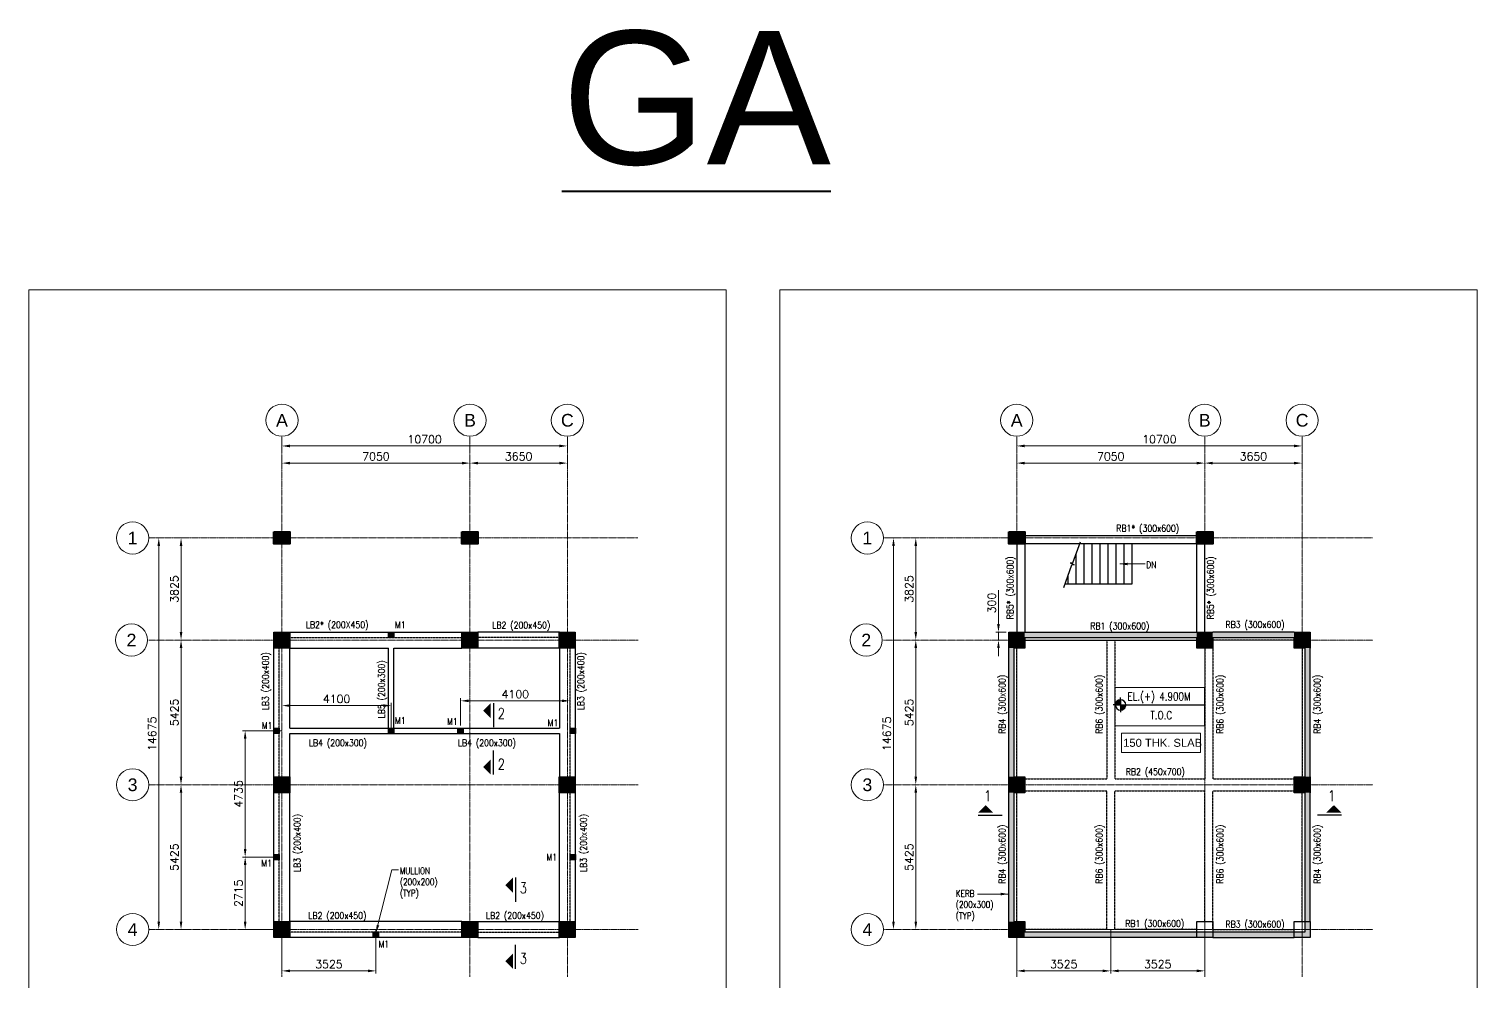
# Model space of a CAD drawing. Header units: millimetres. Extents: x 187381 to 885080, y 3378 to 168095.
# Drawn here: x 293428 to 347721, y 71823 to 107508 of the extents above; entities that cross this region are included whole.
import ezdxf
from ezdxf.enums import TextEntityAlignment as Align

# ---------------------------------------------------------------- set-up
doc = ezdxf.new("R2010")
doc.units = ezdxf.units.MM
doc.header["$LTSCALE"] = 15
doc.linetypes.add('CENTER2', pattern=[1.125, 0.75, -0.125, 0.125, -0.125])
doc.linetypes.add('HIDDEN', pattern=[0.375, 0.25, -0.125])
for name, color, linetype, lineweight in [('A-RM-TEXT', 4, 'Continuous', 0), ('S-ANNO-TEXT-T300', 3, 'Continuous', 30), ('S-ANNO-TEXT-T400', 4, 'Continuous', 40), ('S-COLS-CON4', 4, 'Continuous', 40), ('S-GRID-LINE', 1, 'CENTER2', 18), ('S-PLAN-CON2', 1, 'Continuous', 20), ('S_DIM', 1, 'Continuous', 20), ('S_GRID CIRCLE', 1, 'Continuous', 20), ('S_GRID TEXT', 3, 'Continuous', 30), ('S_SOLID HATCH', 253, 'Continuous', 15)]:
    doc.layers.add(name, color=color, linetype=linetype, lineweight=lineweight)
for name, color, linetype in [('S-ANNO-SYMB', 3, 'Continuous'), ('S-ANNO-TEXT-T250', 3, 'Continuous'), ('S-BEAM', 4, 'Continuous'), ('S-CON2', 1, 'Continuous'), ('S-CON4', 4, 'Continuous'), ('S-HID3', 3, 'HIDDEN'), ('STSY', 2, 'Continuous')]:
    doc.layers.add(name, color=color, linetype=linetype)
doc.styles.add('ARIAL', font='arial.ttf')
doc.styles.add('Romans', font='romans.shx')
doc.styles.add('SC100-ST-300', font='sanss___.ttf', dxfattribs={"height": 275})
doc.styles.add('ST1', font='romans.shx', dxfattribs={"width": 0.8})
doc.dimstyles.new('MRF_100', dxfattribs={"dimscale": 100, "dimtxt": 3, "dimasz": 3, "dimexe": 1, "dimexo": 1, "dimgap": 1, "dimtad": 1, "dimdec": 0, "dimzin": 1, "dimdsep": 46, "dimtxsty": 'Romans', "dimcen": -3, "dimdle": 1, "dimclrd": 256, "dimclre": 256, "dimclrt": 3, "dimadec": 0, "dimazin": 0, "dimtfac": 1, "dimtdec": 0, "dimtofl": 0, "dimtmove": 0, "dimatfit": 3, "dimfxl": 1, "dimtvp": 2, "dimtolj": 1, "dimtzin": 0, "dimlwd": -1, "dimlwe": -1, "dimarcsym": 0})
doc.dimstyles.new('MRF_50', dxfattribs={"dimscale": 50, "dimtxt": 3, "dimasz": 3, "dimexe": 1, "dimexo": 1, "dimgap": 1, "dimtad": 1, "dimdec": 0, "dimzin": 1, "dimdsep": 46, "dimtxsty": 'Romans', "dimcen": -3, "dimdle": 1, "dimclrd": 256, "dimclre": 256, "dimclrt": 3, "dimadec": 0, "dimazin": 0, "dimtfac": 1, "dimtdec": 0, "dimtmove": 0, "dimatfit": 3, "dimfxl": 1, "dimtvp": 2, "dimtolj": 1, "dimtzin": 0, "dimlwd": -1, "dimlwe": -1, "dimarcsym": 0})

# ---------------------------------------------------------------- blocks, each defined once
blk = doc.blocks.new('S$SOPT')
at = {"layer": 'STSY'}
for p, q in [((-0.1, 4.9), (-0.1, 6.9)), ((-0.1, -5.1), (-0.1, 4.9)), ((4.9, -0.1), (-0.1, 4.9)), ((-0.1, -0.1), (-0.1, 4.9)), ((4.5, -0.1), (-0.1, 4.5)), ((4.1, -0.1), (-0.1, 4.1)), ((3.6, -0.1), (-0.1, 3.6)), ((3.2, -0.1), (-0.1, 3.2)), ((2.8, -0.1), (-0.1, 2.8)), ((2.4, -0.1), (-0.1, 2.4)), ((1.9, -0.1), (-0.1, 1.9)), ((1.5, -0.1), (-0.1, 1.5)), ((1.1, -0.1), (-0.1, 1.1)), ((0.7, -0.1), (-0.1, 0.7)), ((0.2, -0.1), (-0.1, 0.2)), ((4.9, 0.4), (0.4, 4.9)), ((4.8, 0.9), (0.9, 4.8)), ((4.6, 1.4), (1.4, 4.6)), ((4.3, 2.2), (2.2, 4.3)), ((-5.1, -0.1), (-7.1, -0.1)), ((-5.1, -0.1), (-0.1, -5.1)), ((-5.1, -0.1), (4.9, -0.1)), ((-5.1, -0.5), (-0.5, -5.1)), ((-5, -1.1), (-1.1, -5)), ((-4.8, -1.6), (-1.6, -4.8)), ((-4.7, -0.1), (-0.1, -4.7)), ((-4.5, -2.4), (-2.4, -4.5)), ((-4.2, -0.1), (-0.1, -4.2)), ((-3.8, -0.1), (-0.1, -3.8)), ((-3.4, -0.1), (-0.1, -3.4)), ((-3, -0.1), (-0.1, -3)), ((-2.5, -0.1), (-0.1, -2.5)), ((-2.1, -0.1), (-0.1, -2.1)), ((-1.7, -0.1), (-0.1, -1.7)), ((-1.3, -0.1), (-0.1, -1.3)), ((-0.9, -0.1), (-0.1, -0.9)), ((-0.4, -0.1), (-0.1, -0.4)), ((-0.1, -0.1), (4.9, -0.1)), ((-0.1, -5.1), (-0.1, -7.1)), ((4.9, -0.1), (6.9, -0.1))]:
    blk.add_line(p, q, dxfattribs=at)
for centre, start, end in [((0, -0.2), 91.0477, 178.9523), ((-0.2, -0.2), 1.0477, 88.9523), ((0, 0), 181.0477, 268.9523), ((-0.2, 0), 271.0477, 358.9523)]:
    blk.add_arc(centre, 5.09, start, end, dxfattribs=at)
blk = doc.blocks.new('*D268')
at = {"layer": 'S_DIM', "transparency": 16777216}
for p, q in [((330462, 73429), (330462, 72104)), ((333987, 73754), (333987, 72104)), ((330762, 72204), (333687, 72204))]:
    blk.add_line(p, q, dxfattribs=at)
for points in [[(330762, 72254), (330762, 72154), (330462, 72204)], [(333687, 72254), (333687, 72154), (333987, 72204)]]:
    blk.add_solid(points, dxfattribs=at)
at = {"layer": 'S_DIM', "color": 3, "transparency": 16777216, "insert": (332224, 72454), "char_height": 300, "attachment_point": 5, "style": 'Romans'}
blk.add_mtext('\\A1;3525', dxfattribs=at)
blk = doc.blocks.new('*D269')
at = {"layer": 'S_DIM', "transparency": 16777216}
for p, q in [((333987, 73754), (333987, 72104)), ((337512, 73429), (337512, 72104)), ((337212, 72204), (334287, 72204))]:
    blk.add_line(p, q, dxfattribs=at)
for points in [[(334287, 72254), (334287, 72154), (333987, 72204)], [(337212, 72254), (337212, 72154), (337512, 72204)]]:
    blk.add_solid(points, dxfattribs=at)
at = {"layer": 'S_DIM', "color": 3, "transparency": 16777216, "insert": (335749, 72454), "char_height": 300, "attachment_point": 5, "style": 'Romans'}
blk.add_mtext('\\A1;3525', dxfattribs=at)
blk = doc.blocks.new('S_GRID BUBBLE')
at = {"layer": 'S_GRID CIRCLE'}
blk.add_circle((0, 0), 0.237, dxfattribs=at)
at = {"layer": 'S_GRID TEXT', "style": 'ARIAL', "flags": 8}
blk.add_attdef('00', text='', height=0.188, dxfattribs=at).set_placement((0, 0), align=Align.MIDDLE_CENTER)
blk = doc.blocks.new('*D273')
at = {"layer": 'S_DIM', "transparency": 16777216}
for p, q in [((326790, 88429), (326578, 88429)), ((326678, 88129), (326678, 84904)), ((326790, 84604), (326578, 84604))]:
    blk.add_line(p, q, dxfattribs=at)
for points in [[(326628, 88129), (326728, 88129), (326678, 88429)], [(326628, 84904), (326728, 84904), (326678, 84604)]]:
    blk.add_solid(points, dxfattribs=at)
at = {"layer": 'S_DIM', "color": 3, "transparency": 16777216, "insert": (326428, 86517), "char_height": 300, "width": 302.8, "attachment_point": 5, "rotation": 90, "style": 'Romans'}
blk.add_mtext('\\A1;3825', dxfattribs=at)
blk = doc.blocks.new('*D274')
at = {"layer": 'S_DIM', "transparency": 16777216}
for p, q in [((326790, 84604), (326578, 84604)), ((326678, 84304), (326678, 79479)), ((326790, 79179), (326578, 79179))]:
    blk.add_line(p, q, dxfattribs=at)
for points in [[(326628, 84304), (326728, 84304), (326678, 84604)], [(326628, 79479), (326728, 79479), (326678, 79179)]]:
    blk.add_solid(points, dxfattribs=at)
at = {"layer": 'S_DIM', "color": 3, "transparency": 16777216, "insert": (326428, 81892), "char_height": 300, "width": 302.8, "attachment_point": 5, "rotation": 90, "style": 'Romans'}
blk.add_mtext('\\A1;5425', dxfattribs=at)
blk = doc.blocks.new('*D275')
at = {"layer": 'S_DIM', "transparency": 16777216}
for p, q in [((326790, 79179), (326578, 79179)), ((326678, 78879), (326678, 74054)), ((326790, 73754), (326578, 73754))]:
    blk.add_line(p, q, dxfattribs=at)
for points in [[(326628, 78879), (326728, 78879), (326678, 79179)], [(326628, 74054), (326728, 74054), (326678, 73754)]]:
    blk.add_solid(points, dxfattribs=at)
at = {"layer": 'S_DIM', "color": 3, "transparency": 16777216, "insert": (326428, 76467), "char_height": 300, "width": 302.8, "attachment_point": 5, "rotation": 90, "style": 'Romans'}
blk.add_mtext('\\A1;5425', dxfattribs=at)
blk = doc.blocks.new('*D276')
at = {"layer": 'S_DIM', "transparency": 16777216}
for p, q in [((330462, 91991), (330462, 91779)), ((330762, 91879), (340862, 91879)), ((341162, 91991), (341162, 91779))]:
    blk.add_line(p, q, dxfattribs=at)
for points in [[(330762, 91929), (330762, 91829), (330462, 91879)], [(340862, 91929), (340862, 91829), (341162, 91879)]]:
    blk.add_solid(points, dxfattribs=at)
at = {"layer": 'S_DIM', "color": 3, "transparency": 16777216, "insert": (335812, 92129), "char_height": 300, "width": 378.5, "attachment_point": 5, "style": 'Romans'}
blk.add_mtext('\\A1;10700', dxfattribs=at)
blk = doc.blocks.new('*D277')
at = {"layer": 'S_DIM', "transparency": 16777216}
for p, q in [((330462, 91348), (330462, 91136)), ((330762, 91236), (337212, 91236)), ((337512, 91348), (337512, 91136))]:
    blk.add_line(p, q, dxfattribs=at)
for points in [[(330762, 91286), (330762, 91186), (330462, 91236)], [(337212, 91286), (337212, 91186), (337512, 91236)]]:
    blk.add_solid(points, dxfattribs=at)
at = {"layer": 'S_DIM', "color": 3, "transparency": 16777216, "insert": (333987, 91486), "char_height": 300, "width": 302.8, "attachment_point": 5, "style": 'Romans'}
blk.add_mtext('\\A1;7050', dxfattribs=at)
blk = doc.blocks.new('*D278')
at = {"layer": 'S_DIM', "transparency": 16777216}
for p, q in [((337512, 91348), (337512, 91136)), ((337812, 91236), (340862, 91236)), ((341162, 91348), (341162, 91136))]:
    blk.add_line(p, q, dxfattribs=at)
for points in [[(337812, 91286), (337812, 91186), (337512, 91236)], [(340862, 91286), (340862, 91186), (341162, 91236)]]:
    blk.add_solid(points, dxfattribs=at)
at = {"layer": 'S_DIM', "color": 3, "transparency": 16777216, "insert": (339337, 91486), "char_height": 300, "width": 302.8, "attachment_point": 5, "style": 'Romans'}
blk.add_mtext('\\A1;3650', dxfattribs=at)
blk = doc.blocks.new('*D279')
at = {"layer": 'S_DIM', "transparency": 16777216}
for p, q in [((325955, 88429), (325742, 88429)), ((325842, 88129), (325842, 74054)), ((325955, 73754), (325742, 73754))]:
    blk.add_line(p, q, dxfattribs=at)
for points in [[(325792, 88129), (325892, 88129), (325842, 88429)], [(325792, 74054), (325892, 74054), (325842, 73754)]]:
    blk.add_solid(points, dxfattribs=at)
at = {"layer": 'S_DIM', "color": 3, "transparency": 16777216, "insert": (325592, 81092), "char_height": 300, "width": 302.8, "attachment_point": 5, "rotation": 90, "style": 'Romans'}
blk.add_mtext('\\A1;14675', dxfattribs=at)
blk = doc.blocks.new('A$C776C0CFA')
at = {"layer": 'S_SOLID HATCH'}
h = blk.add_hatch(color=256, dxfattribs=at)
h.dxf.hatch_style = 1
h.paths.add_polyline_path([(0, 450), (600, 450), (600, 0), (0, 0)])
blk.add_lwpolyline([(0, 450), (600, 450), (600, 0), (0, 0)], close=True)
blk = doc.blocks.new('*D261')
at = {"layer": 'S_DIM', "transparency": 16777216}
for p, q in [((-3672, 0), (-3884, 0)), ((-3784, -300), (-3784, -3525)), ((-3672, -3825), (-3884, -3825))]:
    blk.add_line(p, q, dxfattribs=at)
for points in [[(-3834, -300), (-3734, -300), (-3784, 0)], [(-3834, -3525), (-3734, -3525), (-3784, -3825)]]:
    blk.add_solid(points, dxfattribs=at)
at = {"layer": 'S_DIM', "color": 3, "transparency": 16777216, "insert": (-4034, -1913), "char_height": 300, "width": 302.8, "attachment_point": 5, "rotation": 90, "style": 'Romans'}
blk.add_mtext('\\A1;3825', dxfattribs=at)
blk = doc.blocks.new('*D262')
at = {"layer": 'S_DIM', "transparency": 16777216}
for p, q in [((-3672, -3825), (-3884, -3825)), ((-3784, -4125), (-3784, -8950)), ((-3672, -9250), (-3884, -9250))]:
    blk.add_line(p, q, dxfattribs=at)
for points in [[(-3834, -4125), (-3734, -4125), (-3784, -3825)], [(-3834, -8950), (-3734, -8950), (-3784, -9250)]]:
    blk.add_solid(points, dxfattribs=at)
at = {"layer": 'S_DIM', "color": 3, "transparency": 16777216, "insert": (-4034, -6538), "char_height": 300, "width": 302.8, "attachment_point": 5, "rotation": 90, "style": 'Romans'}
blk.add_mtext('\\A1;5425', dxfattribs=at)
blk = doc.blocks.new('*D263')
at = {"layer": 'S_DIM', "transparency": 16777216}
for p, q in [((-3672, -9250), (-3884, -9250)), ((-3784, -9550), (-3784, -14375)), ((-3672, -14675), (-3884, -14675))]:
    blk.add_line(p, q, dxfattribs=at)
for points in [[(-3834, -9550), (-3734, -9550), (-3784, -9250)], [(-3834, -14375), (-3734, -14375), (-3784, -14675)]]:
    blk.add_solid(points, dxfattribs=at)
at = {"layer": 'S_DIM', "color": 3, "transparency": 16777216, "insert": (-4034, -11963), "char_height": 300, "width": 302.8, "attachment_point": 5, "rotation": 90, "style": 'Romans'}
blk.add_mtext('\\A1;5425', dxfattribs=at)
blk = doc.blocks.new('*D264')
at = {"layer": 'S_DIM', "transparency": 16777216}
for p, q in [((0, 3561), (0, 3349)), ((300, 3449), (10400, 3449)), ((10700, 3561), (10700, 3349))]:
    blk.add_line(p, q, dxfattribs=at)
for points in [[(300, 3499), (300, 3399), (0, 3449)], [(10400, 3499), (10400, 3399), (10700, 3449)]]:
    blk.add_solid(points, dxfattribs=at)
at = {"layer": 'S_DIM', "color": 3, "transparency": 16777216, "insert": (5350, 3699), "char_height": 300, "width": 378.5, "attachment_point": 5, "style": 'Romans'}
blk.add_mtext('\\A1;10700', dxfattribs=at)
blk = doc.blocks.new('*D265')
at = {"layer": 'S_DIM', "transparency": 16777216}
for p, q in [((0, 2918), (0, 2706)), ((300, 2806), (6750, 2806)), ((7050, 2918), (7050, 2706))]:
    blk.add_line(p, q, dxfattribs=at)
for points in [[(300, 2856), (300, 2756), (0, 2806)], [(6750, 2856), (6750, 2756), (7050, 2806)]]:
    blk.add_solid(points, dxfattribs=at)
at = {"layer": 'S_DIM', "color": 3, "transparency": 16777216, "insert": (3525, 3056), "char_height": 300, "width": 302.8, "attachment_point": 5, "style": 'Romans'}
blk.add_mtext('\\A1;7050', dxfattribs=at)
blk = doc.blocks.new('*D266')
at = {"layer": 'S_DIM', "transparency": 16777216}
for p, q in [((7050, 2918), (7050, 2706)), ((7350, 2806), (10400, 2806)), ((10700, 2918), (10700, 2706))]:
    blk.add_line(p, q, dxfattribs=at)
for points in [[(7350, 2856), (7350, 2756), (7050, 2806)], [(10400, 2856), (10400, 2756), (10700, 2806)]]:
    blk.add_solid(points, dxfattribs=at)
at = {"layer": 'S_DIM', "color": 3, "transparency": 16777216, "insert": (8875, 3056), "char_height": 300, "width": 302.8, "attachment_point": 5, "style": 'Romans'}
blk.add_mtext('\\A1;3650', dxfattribs=at)
blk = doc.blocks.new('*D267')
at = {"layer": 'S_DIM', "transparency": 16777216}
for p, q in [((-4507, 0), (-4719, 0)), ((-4619, -300), (-4619, -14375)), ((-4507, -14675), (-4719, -14675))]:
    blk.add_line(p, q, dxfattribs=at)
for points in [[(-4669, -300), (-4569, -300), (-4619, 0)], [(-4669, -14375), (-4569, -14375), (-4619, -14675)]]:
    blk.add_solid(points, dxfattribs=at)
at = {"layer": 'S_DIM', "color": 3, "transparency": 16777216, "insert": (-4869, -7338), "char_height": 300, "width": 302.8, "attachment_point": 5, "rotation": 90, "style": 'Romans'}
blk.add_mtext('\\A1;14675', dxfattribs=at)
blk = doc.blocks.new('C1')
at = {"layer": 'S_SOLID HATCH'}
h = blk.add_hatch(color=256, dxfattribs=at)
h.dxf.hatch_style = 1
h.paths.add_polyline_path([(442209, 195463), (442809, 195463), (442809, 194863), (442209, 194863)])
at = {"layer": 'S-CON4'}
blk.add_lwpolyline([(442209, 195463), (442809, 195463), (442809, 194863), (442209, 194863)], close=True, dxfattribs=at)
blk = doc.blocks.new('M1')
at = {"layer": 'S_SOLID HATCH'}
h = blk.add_hatch(color=256, dxfattribs=at)
h.dxf.hatch_style = 1
h.paths.add_polyline_path([(-100, 100), (100, 100), (100, -100), (-100, -100)])
at = {"layer": 'S-CON2'}
blk.add_lwpolyline([(-100, 100), (100, 100), (100, -100), (-100, -100)], close=True, dxfattribs=at)
blk = doc.blocks.new('*D284')
at = {"layer": 'S_DIM', "transparency": 16777216}
for p, q in [((302913, 73429), (302913, 72104)), ((306438, 73754), (306438, 72104)), ((303213, 72204), (306138, 72204))]:
    blk.add_line(p, q, dxfattribs=at)
for points in [[(303213, 72254), (303213, 72154), (302913, 72204)], [(306138, 72254), (306138, 72154), (306438, 72204)]]:
    blk.add_solid(points, dxfattribs=at)
at = {"layer": 'S_DIM', "color": 3, "transparency": 16777216, "insert": (304676, 72454), "char_height": 300, "attachment_point": 5, "style": 'Romans'}
blk.add_mtext('\\A1;3525', dxfattribs=at)
blk = doc.blocks.new('*D285')
at = {"layer": 'S_DIM', "transparency": 16777216}
for p, q in [((302813, 76469), (301434, 76469)), ((301534, 74054), (301534, 76169)), ((302713, 73754), (301434, 73754))]:
    blk.add_line(p, q, dxfattribs=at)
for points in [[(301484, 76169), (301584, 76169), (301534, 76469)], [(301484, 74054), (301584, 74054), (301534, 73754)]]:
    blk.add_solid(points, dxfattribs=at)
at = {"layer": 'S_DIM', "color": 3, "transparency": 16777216, "insert": (301284, 75112), "char_height": 300, "attachment_point": 5, "rotation": 90, "style": 'Romans'}
blk.add_mtext('\\A1;2715', dxfattribs=at)
blk = doc.blocks.new('*D286')
at = {"layer": 'S_DIM', "transparency": 16777216}
for p, q in [((302913, 81204), (301434, 81204)), ((301534, 80904), (301534, 76769)), ((302813, 76469), (301434, 76469))]:
    blk.add_line(p, q, dxfattribs=at)
for points in [[(301484, 80904), (301584, 80904), (301534, 81204)], [(301484, 76769), (301584, 76769), (301534, 76469)]]:
    blk.add_solid(points, dxfattribs=at)
at = {"layer": 'S_DIM', "color": 3, "transparency": 16777216, "insert": (301284, 78837), "char_height": 300, "attachment_point": 5, "rotation": 90, "style": 'Romans'}
blk.add_mtext('\\A1;4735', dxfattribs=at)
blk = doc.blocks.new('*D287')
at = {"layer": 'S_DIM', "transparency": 16777216}
for p, q in [((302913, 82577), (302913, 82047)), ((306713, 82147), (303213, 82147)), ((307013, 81204), (307013, 82247))]:
    blk.add_line(p, q, dxfattribs=at)
for points in [[(303213, 82197), (303213, 82097), (302913, 82147)], [(306713, 82197), (306713, 82097), (307013, 82147)]]:
    blk.add_solid(points, dxfattribs=at)
at = {"layer": 'S_DIM', "color": 3, "transparency": 16777216, "insert": (304963, 82397), "char_height": 300, "attachment_point": 5, "style": 'Romans'}
blk.add_mtext('\\A1;4100', dxfattribs=at)
blk = doc.blocks.new('*D288')
at = {"layer": 'S_DIM', "transparency": 16777216}
for p, q in [((309613, 81404), (309613, 82426)), ((309913, 82326), (313413, 82326)), ((313713, 81404), (313713, 82426))]:
    blk.add_line(p, q, dxfattribs=at)
for points in [[(309913, 82376), (309913, 82276), (309613, 82326)], [(313413, 82376), (313413, 82276), (313713, 82326)]]:
    blk.add_solid(points, dxfattribs=at)
at = {"layer": 'S_DIM', "color": 3, "transparency": 16777216, "insert": (311663, 82576), "char_height": 300, "attachment_point": 5, "style": 'Romans'}
blk.add_mtext('\\A1;4100', dxfattribs=at)
blk = doc.blocks.new('*D425')
at = {"layer": 'S-PLAN-CON2', "transparency": 16777216}
for p, q in [((329778, 85204), (329778, 86476)), ((330062, 84904), (329678, 84904)), ((329778, 84604), (329778, 84904)), ((330062, 84604), (329678, 84604)), ((329778, 84304), (329778, 84004))]:
    blk.add_line(p, q, dxfattribs=at)
for points in [[(329728, 85204), (329828, 85204), (329778, 84904)], [(329828, 84304), (329728, 84304), (329778, 84604)]]:
    blk.add_solid(points, dxfattribs=at)
at = {"layer": 'S-PLAN-CON2', "color": 3, "transparency": 16777216, "insert": (329528, 85990), "char_height": 300, "attachment_point": 5, "rotation": 90, "style": 'Romans'}
blk.add_mtext('\\A1;300', dxfattribs=at)
blk = doc.blocks.new('A$C1A382E08')
at = {"layer": 'S-GRID-LINE'}
for p, q in [((0, 3809.2), (0, -16447.5)), ((7050, 3809.2), (7050, -16447.5)), ((10700, 3809.2), (10700, -16447.5)), ((13341.7, 0), (-4996.3, 0)), ((-4996.3, -3825), (13352.7, -3825)), ((-4996.3, -9250), (13352.7, -9250)), ((-4996.3, -14675), (13352.7, -14675))]:
    blk.add_line(p, q, dxfattribs=at)
at = {"layer": 'S-COLS-CON4'}
for name, p in [('A$C776C0CFA', (-300, -225)), ('A$C776C0CFA', (6750, -225)), ('C1', (-442509.3, -198987.9)), ('C1', (-435459.3, -198987.9)), ('C1', (-431809.3, -198987.9)), ('C1', (-442509.3, -204412.9)), ('C1', (-431809.3, -204412.9)), ('C1', (-442509.3, -209837.9)), ('C1', (-435459.3, -209837.9)), ('C1', (-431809.3, -209837.9))]:
    blk.add_blockref(name, p, dxfattribs=at)
at = {"layer": 'S-CON4'}
ref = blk.add_blockref('S_GRID BUBBLE', (0, 4412.4), dxfattribs=dict(at, xscale=2540, yscale=2540, zscale=2540))
ref.add_attrib('00', 'A', dxfattribs={"layer": 'S_GRID TEXT', "height": 475, "style": 'ARIAL'}).set_placement((0, 4412.4), align=Align.MIDDLE_CENTER)
ref = blk.add_blockref('S_GRID BUBBLE', (7050, 4412.4), dxfattribs=dict(at, xscale=2540, yscale=2540, zscale=2540))
ref.add_attrib('00', 'B', dxfattribs={"layer": 'S_GRID TEXT', "height": 475, "style": 'ARIAL'}).set_placement((7050, 4412.4), align=Align.MIDDLE_CENTER)
ref = blk.add_blockref('S_GRID BUBBLE', (10700, 4412.4), dxfattribs=dict(at, xscale=2540, yscale=2540, zscale=2540))
ref.add_attrib('00', 'C', dxfattribs={"layer": 'S_GRID TEXT', "height": 475, "style": 'ARIAL'}).set_placement((10700, 4412.4), align=Align.MIDDLE_CENTER)
ref = blk.add_blockref('S_GRID BUBBLE', (-5599.5, 0), dxfattribs=dict(at, xscale=2540, yscale=2540, zscale=2540))
ref.add_attrib('00', '1', dxfattribs={"layer": 'S_GRID TEXT', "height": 475, "style": 'ARIAL'}).set_placement((-5599.5, 0), align=Align.MIDDLE_CENTER)
ref = blk.add_blockref('S_GRID BUBBLE', (-5642.3, -3825), dxfattribs=dict(at, xscale=2540, yscale=2540, zscale=2540))
ref.add_attrib('00', '2', dxfattribs={"layer": 'S_GRID TEXT', "height": 475, "style": 'ARIAL'}).set_placement((-5642.3, -3825), align=Align.MIDDLE_CENTER)
ref = blk.add_blockref('S_GRID BUBBLE', (-5599.5, -9250), dxfattribs=dict(at, xscale=2540, yscale=2540, zscale=2540))
ref.add_attrib('00', '3', dxfattribs={"layer": 'S_GRID TEXT', "height": 475, "style": 'ARIAL'}).set_placement((-5599.5, -9250), align=Align.MIDDLE_CENTER)
ref = blk.add_blockref('S_GRID BUBBLE', (-5599.5, -14675), dxfattribs=dict(at, xscale=2540, yscale=2540, zscale=2540))
ref.add_attrib('00', '4', dxfattribs={"layer": 'S_GRID TEXT', "height": 475, "style": 'ARIAL'}).set_placement((-5599.5, -14675), align=Align.MIDDLE_CENTER)
at = {"layer": 'S_DIM'}
for base, p1, p2, picture, middle in [((10700, 3449), (0, 3661.2), (10700, 3661.2), '*D264', (5350, 3699)), ((7050, 2806.3), (0, 3018.5), (7050, 3018.5), '*D265', (3525, 3056.3)), ((10700, 2806.3), (7050, 3018.5), (10700, 3018.5), '*D266', (8875, 3056.3))]:
    dim = blk.add_linear_dim(base=base, p1=p1, p2=p2, dimstyle='MRF_100', dxfattribs=at)
    dim.commit()
    dim.dimension.update_dxf_attribs({"geometry": picture, "text_midpoint": middle})
for base, p1, p2, picture, middle in [((-4619.4, -14675), (-4407.3, 0), (-4407.3, -14675), '*D267', (-4869.4, -7337.5)), ((-3784.1, -3825), (-3571.9, 0), (-3571.9, -3825), '*D261', (-4034.1, -1912.5)), ((-3784.1, -9250), (-3571.9, -3825), (-3571.9, -9250), '*D262', (-4034.1, -6537.5)), ((-3784.1, -14675), (-3571.9, -9250), (-3571.9, -14675), '*D263', (-4034.1, -11962.5))]:
    dim = blk.add_linear_dim(base=base, p1=p1, p2=p2, angle=90, dimstyle='MRF_100', dxfattribs=at)
    dim.commit()
    dim.dimension.update_dxf_attribs({"geometry": picture, "text_midpoint": middle})

msp = doc.modelspace()

# ---------------------------------------------------------------- hatches: boundary and pattern name
at = {"layer": 'S_SOLID HATCH'}
h = msp.add_hatch(color=256, dxfattribs=at)
h.dxf.hatch_style = 1
h.paths.add_polyline_path([(341461.9, 84904.5), (337811.9, 84904.5), (337811.9, 84704.5), (341261.9, 84704.5), (341261.9, 73654.5), (330361.9, 73654.5), (330361.9, 84904.5), (330161.9, 84904.5), (330161.9, 73454.5), (341461.9, 73454.5)])
h = msp.add_hatch(color=256, dxfattribs=at)
h.dxf.hatch_style = 1
h.paths.add_polyline_path([(330161.9, 84904.5), (330761.9, 84904.5), (330761.9, 84304.5), (330161.9, 84304.5)])
h = msp.add_hatch(color=256, dxfattribs=at)
h.dxf.hatch_style = 1
h.paths.add_polyline_path([(337211.9, 84904.5), (330761.9, 84904.5), (330761.9, 84704.5), (337211.9, 84704.5)])
h = msp.add_hatch(color=256, dxfattribs=at)
h.dxf.hatch_style = 1
h.paths.add_polyline_path([(337211.9, 84904.5), (337811.9, 84904.5), (337811.9, 84304.5), (337211.9, 84304.5)])
h = msp.add_hatch(color=256, dxfattribs=at)
h.dxf.hatch_style = 1
h.paths.add_polyline_path([(340861.9, 84904.5), (341461.9, 84904.5), (341461.9, 84304.5), (340861.9, 84304.5)])
h = msp.add_hatch(color=256, dxfattribs=at)
h.dxf.hatch_style = 1
h.paths.add_polyline_path([(330161.9, 79479.5), (330761.9, 79479.5), (330761.9, 78879.5), (330161.9, 78879.5)])
h = msp.add_hatch(color=256, dxfattribs=at)
h.dxf.hatch_style = 1
h.paths.add_polyline_path([(340861.9, 79479.5), (341461.9, 79479.5), (341461.9, 78879.5), (340861.9, 78879.5)])
h = msp.add_hatch(color=256, dxfattribs=at)
h.dxf.hatch_style = 1
h.paths.add_polyline_path([(330161.9, 74054.5), (330761.9, 74054.5), (330761.9, 73454.5), (330161.9, 73454.5)])

# ---------------------------------------------------------------- linework, layer by layer
at = {"color": 2}
for p, q in [((310843.1, 82239.4, -349284.2), (310843.1, 81339.4, -349284.2)), ((310843.1, 79565.1, -349284.2), (310843.1, 80465.1, -349284.2)), ((329011.4, 78034.5, 0), (329911.4, 78034.5, 0)), ((342637.3, 78034.5, 0), (341737.3, 78034.5, 0)), ((311670.2, 75697.8, -349284.2), (311670.2, 74797.8, -349284.2)), ((311670.2, 72281.5, -349284.2), (311670.2, 73181.5, -349284.2))]:
    msp.add_line(p, q, dxfattribs=at)
for points in [[(310743.1, 82239.4, -349284.2), (310460.2, 81956.5, -349284.2), (310743.1, 81673.7, -349284.2)], [(310743.1, 79565.1, -349284.2), (310460.2, 79847.9, -349284.2), (310743.1, 80130.8, -349284.2)], [(329011.4, 78134.5, 0), (329294.3, 78417.3, 0), (329577.1, 78134.5, 0)], [(342637.3, 78134.5, 0), (342354.5, 78417.3, 0), (342071.6, 78134.5, 0)], [(311570.2, 75697.8, -349284.2), (311287.3, 75414.9, -349284.2), (311570.2, 75132.1, -349284.2)], [(311570.2, 72281.5, -349284.2), (311287.3, 72564.3, -349284.2), (311570.2, 72847.2, -349284.2)]]:
    msp.add_solid(points, dxfattribs=at)
at = {"layer": 'S-ANNO-SYMB'}
msp.add_line((334591.8, 82170.8), (337499.2, 82170.8), dxfattribs=at)
at = {"layer": 'S-BEAM'}
for p, q in [((337211.9, 88504.5), (330761.9, 88504.5)), ((330461.9, 88204.5), (330461.9, 84904.5)), ((330761.9, 88204.5), (330761.9, 84904.5)), ((337211.9, 88204.5), (330761.9, 88204.5)), ((337211.9, 84904.5), (337211.9, 88204.5)), ((337511.9, 84904.5), (337511.9, 88204.5)), ((303213.5, 84904.5), (309663.5, 84904.5)), ((313313.5, 84904.5), (310263.5, 84904.5)), ((340861.9, 84904.5), (337811.9, 84904.5)), ((302613.5, 79479.5), (302613.5, 84304.5)), ((303213.5, 84304.5), (306913.5, 84304.5)), ((303213.5, 81304.5), (303213.5, 84304.5)), ((306913.5, 81104.5), (306913.5, 84304.5)), ((307113.5, 81104.5), (307113.5, 84304.5)), ((307113.5, 84304.5), (309663.5, 84304.5)), ((313313.5, 84304.5), (310263.5, 84304.5)), ((313313.5, 84304.5), (313313.5, 81304.5)), ((313913.5, 79479.5), (313913.5, 84304.5)), ((330161.9, 79479.5), (330161.9, 84304.5)), ((330761.9, 84604.5), (337211.9, 84604.5)), ((341461.9, 79479.5), (341461.9, 84304.5)), ((303213.5, 81304.5), (313313.5, 81304.5)), ((303213.5, 79479.5), (303213.5, 81104.5)), ((303213.5, 81104.5), (313313.5, 81104.5)), ((313313.5, 81104.5), (313313.5, 79479.5)), ((302613.5, 74054.5), (302613.5, 78879.5)), ((303213.5, 74054.5), (303213.5, 78879.5)), ((313313.5, 74054.5), (313313.5, 78879.5)), ((313913.5, 74054.5), (313913.5, 78879.5)), ((330161.9, 74054.5), (330161.9, 78879.5)), ((341461.9, 74054.5), (341461.9, 78879.5)), ((309663.5, 74054.5), (303213.5, 74054.5)), ((310263.5, 74054.5), (313313.5, 74054.5)), ((309663.5, 73454.5), (303213.5, 73454.5)), ((310263.5, 73454.5), (313313.5, 73454.5)), ((337211.9, 73454.5), (330761.9, 73454.5)), ((337811.9, 73454.5), (340861.9, 73454.5))]:
    msp.add_line(p, q, dxfattribs=at)
at = {"layer": 'S-CON2'}
for p, q in [((332563.1, 87496.5), (332851.8, 88284.9)), ((332983.6, 88204.5), (332983.6, 86704.5)), ((332983.6, 88204.5), (332983.6, 86704.5)), ((333283.6, 88204.5), (333283.6, 86704.5)), ((333283.6, 88204.5), (333283.6, 86704.5)), ((333583.6, 88204.5), (333583.6, 86704.5)), ((333583.6, 88204.5), (333583.6, 86704.5)), ((333883.6, 88204.5), (333883.6, 86704.5)), ((333883.6, 88204.5), (333883.6, 86704.5)), ((334183.6, 88204.5), (334183.6, 86704.5)), ((334183.6, 88204.5), (334183.6, 86704.5)), ((334483.6, 88204.5), (334483.6, 86704.5)), ((334483.6, 88204.5), (334483.6, 86704.5)), ((334783.6, 88204.5), (334783.6, 86704.5)), ((334783.6, 88204.5), (334783.6, 86704.5)), ((332223.6, 86569.2), (332535, 87419.7)), ((332471.6, 87493.5), (332563.1, 87496.5)), ((332471.6, 87493.5), (332616.3, 87421.8)), ((332616.3, 87421.8), (332535, 87419.7)), ((332683.6, 87825.5), (332683.6, 86704.5)), ((332683.6, 87825.5), (332683.6, 86704.5)), ((332383.6, 87006.2), (332383.6, 86704.5)), ((332383.6, 87006.2), (332383.6, 86704.5)), ((334783.6, 86704.5), (332273.1, 86704.5))]:
    msp.add_line(p, q, dxfattribs=at)
at = {"layer": 'S-CON4'}
for p, q in [((330761.9, 84904.5), (337211.9, 84904.5)), ((330761.9, 84704.5), (337211.9, 84704.5))]:
    msp.add_line(p, q, dxfattribs=at)
for points in [[(330161.9, 84304.5), (330161.9, 84304.5), (330161.9, 84904.5), (330761.9, 84904.5)], [(330761.9, 84704.5), (330761.9, 84304.5), (330361.9, 84304.5)], [(337211.9, 84904.5), (337811.9, 84904.5)], [(337811.9, 84704.5), (337811.9, 84304.5), (337211.9, 84304.5), (337211.9, 84704.5)], [(337811.9, 84704.5), (340861.9, 84704.5)], [(340861.9, 84904.5), (341461.9, 84904.5), (341461.9, 84304.5)], [(341261.9, 84304.5), (340861.9, 84304.5), (340861.9, 84704.5)], [(330361.9, 79479.5), (330361.9, 84304.5)], [(341261.9, 84304.5), (341261.9, 79479.5)], [(330161.9, 78879.5), (330161.9, 78879.5), (330161.9, 79479.5)], [(330361.9, 79479.5), (330761.9, 79479.5), (330761.9, 78879.5), (330361.9, 78879.5)], [(341261.9, 78879.5), (340861.9, 78879.5), (340861.9, 79479.5), (341261.9, 79479.5)], [(341461.9, 79479.5), (341461.9, 78879.5)], [(330361.9, 74054.5), (330361.9, 78879.5)], [(341261.9, 78879.5), (341261.9, 73654.5), (330761.9, 73654.5)], [(330761.9, 73454.5), (330761.9, 73454.5), (330161.9, 73454.5), (330161.9, 74054.5)], [(330361.9, 74054.5), (330761.9, 74054.5), (330761.9, 73654.5)]]:
    msp.add_lwpolyline(points, dxfattribs=at)
for points in [[(337211.9, 74054.5), (337811.9, 74054.5), (337811.9, 73454.5), (337211.9, 73454.5)], [(340861.9, 74054.5), (341461.9, 74054.5), (341461.9, 73454.5), (340861.9, 73454.5)]]:
    msp.add_lwpolyline(points, close=True, dxfattribs=at)
at = {"layer": 'S-GRID-LINE'}
for p, q in [((330461.9, 92238.6), (330461.9, 71982)), ((337511.9, 92238.6), (337511.9, 71982)), ((341161.9, 92238.6), (341161.9, 71982)), ((343803.6, 88429.5), (325465.6, 88429.5)), ((325465.6, 84604.5), (343814.5, 84604.5)), ((325465.6, 79179.5), (343814.5, 79179.5)), ((325465.6, 73754.5), (343814.5, 73754.5))]:
    msp.add_line(p, q, dxfattribs=at)
at = {"layer": 'S-HID3'}
for p, q in [((303213.5, 84704.5), (309663.5, 84704.5)), ((313313.5, 84704.5), (310263.5, 84704.5)), ((302813.5, 79479.5), (302813.5, 84304.5)), ((313713.5, 79479.5), (313713.5, 84304.5)), ((330461.9, 79479.5), (330461.9, 84304.5)), ((333836.9, 84604.5), (333836.9, 79404.5)), ((334136.9, 84604.5), (334136.9, 79404.5)), ((337511.9, 84304.5), (337511.9, 79404.5)), ((340861.9, 84604.5), (337811.9, 84604.5)), ((337811.9, 84304.5), (337811.9, 79404.5)), ((341161.9, 84304.5), (341161.9, 79479.5)), ((330761.9, 79404.5), (333836.9, 79404.5)), ((334136.9, 79404.5), (337511.9, 79404.5)), ((337811.9, 79404.5), (340861.9, 79404.5)), ((302813.5, 74054.5), (302813.5, 78879.5)), ((313713.5, 74054.5), (313713.5, 78879.5)), ((330461.9, 74054.5), (330461.9, 78879.5)), ((330761.9, 78954.5), (333836.9, 78954.5)), ((333836.9, 73754.5), (333836.9, 78954.5)), ((334136.9, 73754.5), (334136.9, 78954.5)), ((334136.9, 78954.5), (337511.9, 78954.5)), ((337511.9, 74054.5), (337511.9, 78954.5)), ((337811.9, 73754.5), (337811.9, 78954.5)), ((337811.9, 78954.5), (340861.9, 78954.5)), ((341161.9, 74054.5), (341161.9, 78879.5)), ((309663.5, 73654.5), (303213.5, 73654.5)), ((310263.5, 73654.5), (313313.5, 73654.5)), ((333836.9, 73754.5), (330761.9, 73754.5)), ((337211.9, 73754.5), (334136.9, 73754.5)), ((337811.9, 73754.5), (340861.9, 73754.5))]:
    msp.add_line(p, q, dxfattribs=at)
at = {"layer": 'S-PLAN-CON2'}
for points in [[(293427.7, 97728.1), (319564.1, 97728.1), (319564.1, 44431.2), (293427.7, 44431.2)], [(321585, 97728.1), (347721.4, 97728.1), (347721.4, 38029.4), (321585, 38029.4)], [(334136.9, 82825.6), (337503.1, 82825.6), (337503.1, 81383.3), (334136.9, 81383.3)], [(334390.6, 81116.9), (337352.6, 81116.9), (337352.6, 80390.5), (334390.6, 80390.5)]]:
    msp.add_lwpolyline(points, close=True, dxfattribs=at)
msp.add_lwpolyline([(337811.9, 84904.5), (341461.9, 84904.5), (341461.9, 73454.5), (330161.9, 73454.5), (330161.9, 84304.5), (330161.9, 84304.5)], dxfattribs=at)

# ---------------------------------------------------------------- block references
msp.add_blockref('A$C1A382E08', (302913.5, 88429.5))
at = {"layer": 'S-ANNO-SYMB', "xscale": 39.375, "yscale": 39.375, "zscale": 39.375, "rotation": 270}
msp.add_blockref('S$SOPT', (334359.2, 82167.1), dxfattribs=at)
at = {"layer": 'S-COLS-CON4'}
for p in [(330161.9, 88204.5), (337211.9, 88204.5)]:
    msp.add_blockref('A$C776C0CFA', p, dxfattribs=at)
at = {"layer": 'S-CON4'}
ref = msp.add_blockref('S_GRID BUBBLE', (330461.9, 92841.9), dxfattribs=dict(at, xscale=2540, yscale=2540, zscale=2540))
ref.add_attrib('00', 'A', dxfattribs={"layer": 'S_GRID TEXT', "height": 475, "style": 'ARIAL'}).set_placement((330461.9, 92841.9), align=Align.MIDDLE_CENTER)
ref = msp.add_blockref('S_GRID BUBBLE', (337511.9, 92841.9), dxfattribs=dict(at, xscale=2540, yscale=2540, zscale=2540))
ref.add_attrib('00', 'B', dxfattribs={"layer": 'S_GRID TEXT', "height": 475, "style": 'ARIAL'}).set_placement((337511.9, 92841.9), align=Align.MIDDLE_CENTER)
ref = msp.add_blockref('S_GRID BUBBLE', (341161.9, 92841.9), dxfattribs=dict(at, xscale=2540, yscale=2540, zscale=2540))
ref.add_attrib('00', 'C', dxfattribs={"layer": 'S_GRID TEXT', "height": 475, "style": 'ARIAL'}).set_placement((341161.9, 92841.9), align=Align.MIDDLE_CENTER)
ref = msp.add_blockref('S_GRID BUBBLE', (324862.3, 88429.5), dxfattribs=dict(at, xscale=2540, yscale=2540, zscale=2540))
ref.add_attrib('00', '1', dxfattribs={"layer": 'S_GRID TEXT', "height": 475, "style": 'ARIAL'}).set_placement((324862.3, 88429.5), align=Align.MIDDLE_CENTER)
for p in [(307013.5, 84804.5), (302713.5, 81204.5), (307013.5, 81204.5), (309613.5, 81204.5), (313813.5, 81204.5), (302713.5, 76469.5), (313813.5, 76469.5), (306438.5, 73554.5)]:
    msp.add_blockref('M1', p, dxfattribs=at)
ref = msp.add_blockref('S_GRID BUBBLE', (324819.6, 84604.5), dxfattribs=dict(at, xscale=2540, yscale=2540, zscale=2540))
ref.add_attrib('00', '2', dxfattribs={"layer": 'S_GRID TEXT', "height": 475, "style": 'ARIAL'}).set_placement((324819.6, 84604.5), align=Align.MIDDLE_CENTER)
ref = msp.add_blockref('S_GRID BUBBLE', (324862.3, 79179.5), dxfattribs=dict(at, xscale=2540, yscale=2540, zscale=2540))
ref.add_attrib('00', '3', dxfattribs={"layer": 'S_GRID TEXT', "height": 475, "style": 'ARIAL'}).set_placement((324862.3, 79179.5), align=Align.MIDDLE_CENTER)
ref = msp.add_blockref('S_GRID BUBBLE', (324862.3, 73754.5), dxfattribs=dict(at, xscale=2540, yscale=2540, zscale=2540))
ref.add_attrib('00', '4', dxfattribs={"layer": 'S_GRID TEXT', "height": 475, "style": 'ARIAL'}).set_placement((324862.3, 73754.5), align=Align.MIDDLE_CENTER)

# ---------------------------------------------------------------- texts
at = {"color": 2, "style": 'Romans', "width": 0.8}
for s, p in [('2', (311135.1, 81853.4, -349284.2)), ('2', (311135.1, 79951, -349284.2)), ('1', (329376.6, 78768.6, 0)), ('1', (342272.2, 78768.6, 0)), ('3', (311962.2, 75311.8, -349284.2)), ('3', (311962.2, 72667.4, -349284.2))]:
    msp.add_text(s, height=400, dxfattribs=at).set_placement(p, align=Align.MIDDLE)
at = {"layer": 'A-RM-TEXT', "insert": (334453.5, 80902.7, -27212.8), "char_height": 300, "width": 6106.031, "attachment_point": 1, "style": 'SC100-ST-300'}
msp.add_mtext('150 THK. SLAB', dxfattribs=at)
at = {"layer": 'S-ANNO-TEXT-T250', "style": 'Romans', "width": 0.85}
for s, p in [('RB1* (300x600)', (335374.7, 88791.3)), ('DN', (335507.5, 87427.3)), ('LB2* (200X450)', (304984.6, 85176.5)), ('M1', (307352, 85168.4, -323494.2)), ('LB2 (200x450)', (311887.1, 85162.9)), ('RB1 (300x600)', (334328, 85130.2)), ('RB3 (300x600)', (339398.1, 85185.1)), ('M1', (302357.4, 81402.5, -323494.2)), ('M1', (307352, 81585.1, -323494.2)), ('M1', (309303.9, 81548.7, -323494.2)), ('M1', (313073.4, 81502.5, -323494.2)), ('LB4 (200x300)', (305011.8, 80749.8)), ('LB4 (200x300)', (310597.5, 80749.8)), ('RB2 (450x700)', (335660.7, 79668.8)), ('M1', (313028.7, 76463.7, -323494.2)), ('M1', (302337.1, 76240.3, -323494.2)), ('LB2 (200x450)', (304991.4, 74278.1)), ('LB2 (200x450)', (311650.8, 74278.1)), ('RB1 (300x600)', (335637.4, 73978.1)), ('RB3 (300x600)', (339398.1, 73951.8)), ('M1', (306733.5, 73210.6, -323494.2))]:
    msp.add_text(s, height=250, dxfattribs=at).set_placement(p, align=Align.MIDDLE_CENTER)
for s, p in [('RB5* (300x600)', (330212, 86558.8)), ('RB5* (300x600)', (337726, 86558.8)), ('LB3 (200x400)', (302297.3, 83059.1)), ('LB5 (200x300)', (306649, 82756)), ('LB3 (200x400)', (314117.8, 83059.1)), ('RB4 (300x600)', (329912, 82197.2)), ('RB6 (300x600)', (333552.7, 82197.2)), ('RB6 (300x600)', (338083.7, 82197.2)), ('RB4 (300x600)', (341730.9, 82197.2)), ('LB3 (200x400)', (303486.2, 76996.5)), ('LB3 (200x400)', (314214.8, 76996.5)), ('RB4 (300x600)', (329912, 76577)), ('RB6 (300x600)', (333552.7, 76577)), ('RB6 (300x600)', (338083.7, 76577)), ('RB4 (300x600)', (341730.9, 76577))]:
    msp.add_text(s, height=250, rotation=90, dxfattribs=at).set_placement(p, align=Align.MIDDLE_CENTER)
at = {"layer": 'S-ANNO-TEXT-T250', "char_height": 250, "attachment_point": 2, "style": 'Romans'}
for s, insert, width in [('\\pxql;{\\W0.8;MULLION \\P(200x200) \\P(TYP)}', (309175.9, 76078.5, -323494.2), 3683.333), ('\\pxql;{\\W0.8;KERB (200x300) (TYP)}', (328972.1, 75229), 1588.69)]:
    msp.add_mtext(s, dxfattribs=dict(at, insert=insert, width=width))
at = {"layer": 'S-ANNO-TEXT-T300', "style": 'ST1', "width": 0.8}
for s, p in [('EL.(+) 4.900M', (334614.5, 82342.1)), ('T.O.C', (335476.1, 81636))]:
    msp.add_text(s, height=300, dxfattribs=at).set_placement(p)
at = {"layer": 'S-ANNO-TEXT-T400', "style": 'ARIAL'}
msp.add_text('%%UGA', height=5000, dxfattribs=at).set_placement((318449.3, 104933.8), align=Align.MIDDLE_CENTER)

# ---------------------------------------------------------------- dimensions: what is measured, and where the dimension line sits
at = {"layer": 'S-PLAN-CON2'}
dim = msp.add_linear_dim(base=(329777.6, 84904.5), p1=(330161.9, 84604.5), p2=(330161.9, 84904.5), angle=90, dimstyle='MRF_100', override={"dimtofl": 1}, dxfattribs=at)
dim.commit()
dim.dimension.update_dxf_attribs({"geometry": '*D425', "text_midpoint": (329527.6, 85990.2)})
at = {"layer": 'S_DIM'}
for base, p1, p2, picture, middle in [((341161.9, 91878.5), (330461.9, 92090.7), (341161.9, 92090.7), '*D276', (335811.9, 92128.5)), ((337511.9, 91235.8), (330461.9, 91447.9), (337511.9, 91447.9), '*D277', (333986.9, 91485.8)), ((341161.9, 91235.8), (337511.9, 91447.9), (341161.9, 91447.9), '*D278', (339336.9, 91485.8))]:
    dim = msp.add_linear_dim(base=base, p1=p1, p2=p2, dimstyle='MRF_100', dxfattribs=at)
    dim.commit()
    dim.dimension.update_dxf_attribs({"geometry": picture, "text_midpoint": middle})
for base, p1, p2, picture, middle in [((325842.5, 73754.5), (326054.6, 88429.5), (326054.6, 73754.5), '*D279', (325592.5, 81092)), ((326677.8, 84604.5), (326889.9, 88429.5), (326889.9, 84604.5), '*D273', (326427.8, 86517)), ((326677.8, 79179.5), (326889.9, 84604.5), (326889.9, 79179.5), '*D274', (326427.8, 81892)), ((326677.8, 73754.5), (326889.9, 79179.5), (326889.9, 73754.5), '*D275', (326427.8, 76467))]:
    dim = msp.add_linear_dim(base=base, p1=p1, p2=p2, angle=90, dimstyle='MRF_100', dxfattribs=at)
    dim.commit()
    dim.dimension.update_dxf_attribs({"geometry": picture, "text_midpoint": middle})
for base, p1, p2, picture, middle in [((302913.5, 82147.2), (307013.5, 81104.5), (302913.5, 82676.7), '*D287', (304963.5, 82397.2)), ((313713.5, 82325.6), (309613.5, 81304.5), (313713.5, 81304.5), '*D288', (311663.5, 82575.6)), ((306438.5, 72204.4), (302913.5, 73529.5), (306438.5, 73854.5), '*D284', (304676, 72454.4)), ((333986.9, 72204.4), (330461.9, 73529.5), (333986.9, 73854.5), '*D268', (332224.4, 72454.4))]:
    dim = msp.add_linear_dim(base=base, p1=p1, p2=p2, dimstyle='MRF_100', override={"dimtofl": 1}, dxfattribs=at)
    dim.commit()
    dim.dimension.update_dxf_attribs({"geometry": picture, "text_midpoint": middle})
for base, p1, p2, angle, picture, middle in [((301533.8, 76469.5), (303013.5, 81204.5), (302913.5, 76469.5), 270, '*D286', (301283.8, 78837)), ((301533.8, 76469.5), (302813.5, 73754.5), (302913.5, 76469.5), 90, '*D285', (301283.8, 75112)), ((333986.9, 72204.4), (337511.9, 73529.5), (333986.9, 73854.5), 180, '*D269', (335749.4, 72454.4))]:
    dim = msp.add_linear_dim(base=base, p1=p1, p2=p2, angle=angle, dimstyle='MRF_100', override={"dimtofl": 1}, dxfattribs=at)
    dim.commit()
    dim.dimension.update_dxf_attribs({"geometry": picture, "text_midpoint": middle})

# ---------------------------------------------------------------- leaders
msp.add_leader([(334326.1, 87454.5), (335279.3, 87454.5)], dimstyle='MRF_100', dxfattribs=at)
for points, dimstyle, override in [([(306438.5, 73627.3, 349284.2), (307033.1, 75993.8, 349284.2), (307287.2, 75993.8, 349284.2)], 'MRF_100', {"dimgap": 1, "dimtad": 0, "dimtofl": 1}), ([(330161.9, 75083.1), (328990, 75083.1)], 'MRF_50', {"dimscale": 100})]:
    msp.add_leader(points, dimstyle=dimstyle, override=override, dxfattribs=at)

doc.saveas('drawing.dxf')
